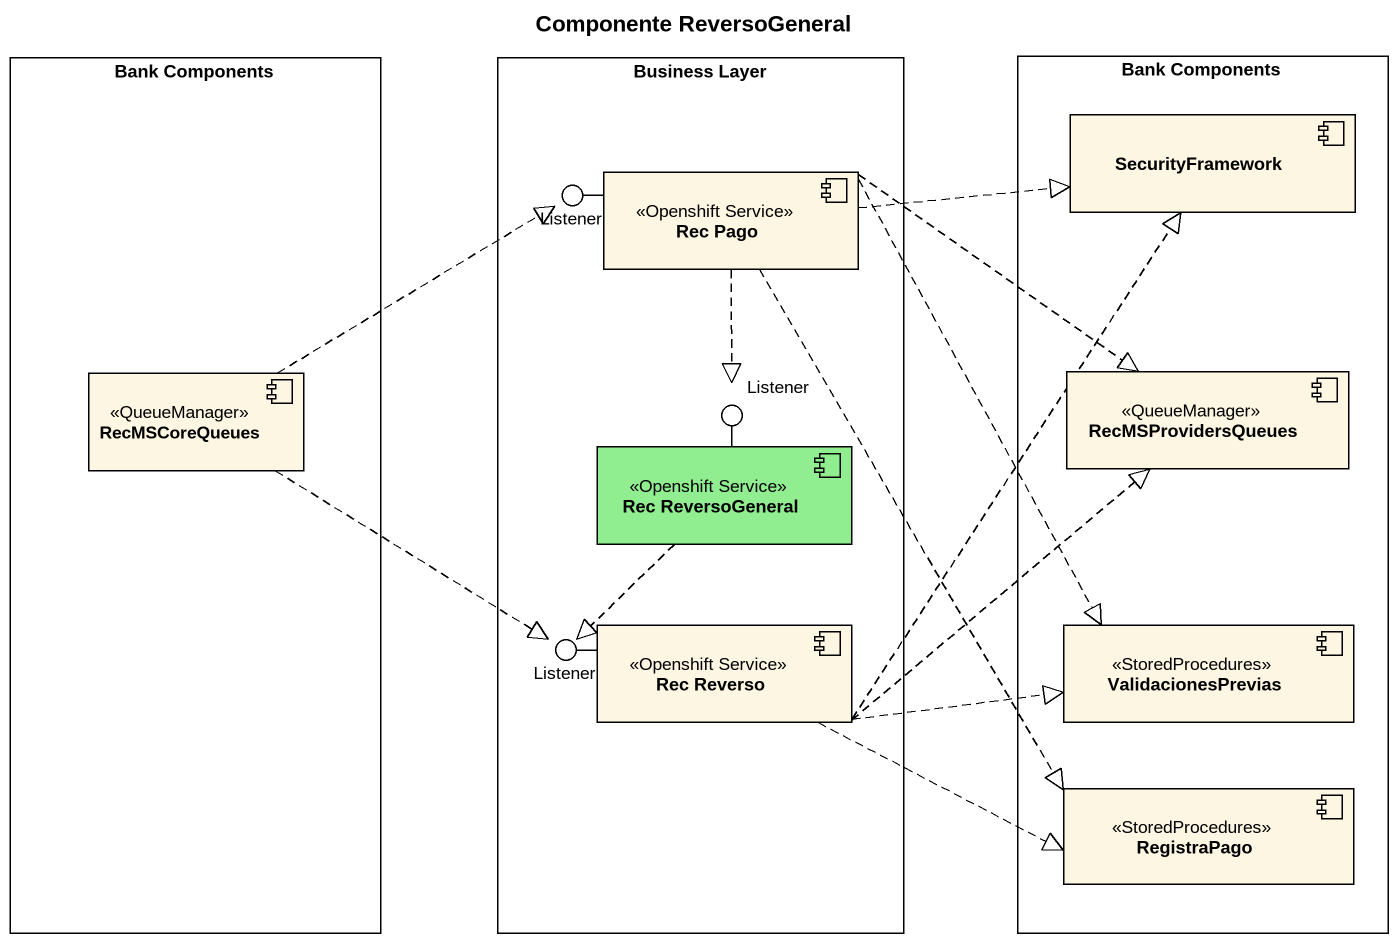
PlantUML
@startuml
title Componente ReversoGeneral
rectangle "Bank Components" as Bank_Components {
  component RecMSCoreQueues <<QueueManager>>
}
rectangle "Business Layer" as Business_Layer {
  component "Rec Pago" as Rec_Pago <<Openshift Service>>
  component "Rec ReversoGeneral" as Rec_ReversoGeneral <<Openshift Service>> #90EE90
  component "Rec Reverso" as Rec_Reverso <<Openshift Service>>
}
rectangle "Bank Components" as Bank_Components_2 {
  component SecurityFramework
  component RecMSProvidersQueues <<QueueManager>>
  component ValidacionesPrevias <<StoredProcedures>>
  component RegistraPago <<StoredProcedures>>
}
() Listener
() "Listener" as Listener_2
() "Listener" as Listener_3
Rec_Pago -left- Listener
Rec_ReversoGeneral -up- Listener_2
Rec_Reverso -left- Listener_3
Rec_Pago .right.|> SecurityFramework
Rec_Pago ..|> Listener_2
Rec_Pago .right.|> RecMSProvidersQueues
Rec_Pago ..|> ValidacionesPrevias
Rec_Pago ..|> RegistraPago
RecMSCoreQueues .up.|> Listener
RecMSCoreQueues ..|> Listener_3
Rec_ReversoGeneral ..|> Listener_3
Rec_Reverso .up.|> SecurityFramework
Rec_Reverso .right.|> RecMSProvidersQueues
Rec_Reverso .right.|> ValidacionesPrevias
Rec_Reverso .right.|> RegistraPago
@enduml
